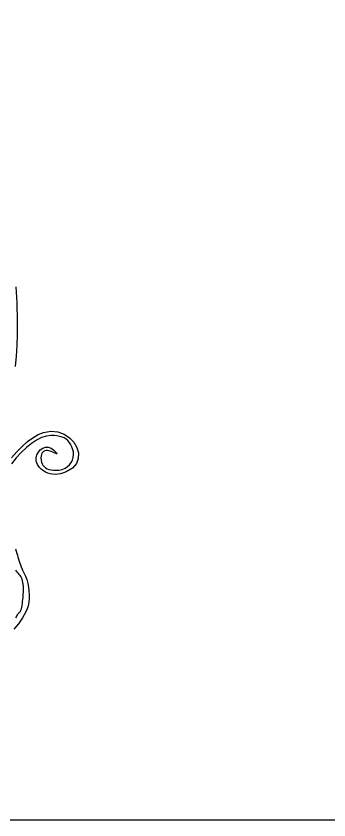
# Model space of a CAD drawing. Header units: metres. Extents: x 0 to 1200, y 0 to 600.
# Drawn here: x 183.2 to 300, y 0 to 300 of the extents above; entities that cross this region are included whole.
import ezdxf

# ---------------------------------------------------------------- set-up
doc = ezdxf.new("R2010")
doc.units = ezdxf.units.M

msp = doc.modelspace()

# ---------------------------------------------------------------- linework, layer by layer
at = {"layer": 'CUT'}
for points in [[(183.05, 198.98), (183.47, 192.93), (183.61, 185.99), (183.57, 181.26), (183.46, 177), (183.24, 173.06), (182.89, 169.28)], [(181.52, 135.13), (183.43, 137.38), (185.41, 139.42), (187.42, 141.19), (189.44, 142.66), (191.43, 143.8), (193.37, 144.57), (196.18, 145.04), (198.8, 144.79), (201.14, 143.94), (203.15, 142.62), (204.75, 140.93), (205.87, 139), (206.45, 136.95), (206.41, 134.9), (205.68, 132.96), (204.21, 131.25), (201.91, 129.89), (200.84, 129.49), (199.79, 129.21), (198.76, 129.03), (197.77, 128.97), (196.81, 129.01), (195.88, 129.16), (194.99, 129.42), (194.15, 129.79), (193.35, 130.26), (192.6, 130.84), (191.91, 131.52), (191.12, 132.68), (190.73, 133.89), (190.7, 135.09), (190.96, 136.24), (191.48, 137.28), (192.21, 138.15), (193.1, 138.79), (194.11, 139.15), (195.17, 139.17), (196.26, 138.79), (197.31, 137.96), (197.69, 137.56), (197.99, 137.24), (198.21, 136.98), (198.35, 136.8), (198.41, 136.68), (198.38, 136.63), (198.27, 136.63), (198.07, 136.7), (197.79, 136.82), (197.42, 137), (196.95, 137.22), (196.23, 137.54), (195.56, 137.74), (194.94, 137.85), (194.39, 137.85), (193.9, 137.74), (193.47, 137.54), (193.11, 137.24), (192.83, 136.84), (192.62, 136.35), (192.5, 135.77), (192.45, 135.09), (192.5, 134.29), (192.64, 133.56), (192.87, 132.91), (193.19, 132.34), (193.61, 131.84), (194.12, 131.42), (194.72, 131.08), (195.42, 130.81), (196.21, 130.63), (197.1, 130.51), (198.08, 130.47), (199.3, 130.57), (200.42, 130.84), (201.44, 131.28), (202.34, 131.86), (203.11, 132.56), (203.74, 133.38), (204.22, 134.3), (204.52, 135.28), (204.64, 136.33), (204.56, 137.43), (204.28, 138.54), (203.91, 139.46), (203.49, 140.27), (203.01, 140.98), (202.46, 141.6), (201.83, 142.12), (201.12, 142.55), (200.33, 142.89), (199.44, 143.15), (198.45, 143.33), (197.36, 143.44), (196.16, 143.47), (194.48, 143.27), (192.7, 142.69), (190.83, 141.76), (188.92, 140.5), (187, 138.95), (185.09, 137.14), (183.24, 135.1), (181.46, 132.86)], [(182.98, 101.15), (183.48, 99.47), (183.67, 98.78), (183.88, 98.06), (184.11, 97.33), (184.35, 96.59), (184.6, 95.86), (184.85, 95.15), (185.11, 94.47), (185.36, 93.83), (185.61, 93.24), (185.84, 92.71), (186.06, 92.27), (186.64, 91), (187.13, 89.67), (187.51, 88.29), (187.79, 86.87), (187.97, 85.44), (188.05, 84.02), (188.02, 82.62), (187.89, 81.26), (187.65, 79.96), (187.3, 78.74), (186.85, 77.61), (185.62, 75.37), (184.11, 73.22), (182.37, 71.19)], [(183.09, 75.47), (183.28, 75.83), (183.47, 76.18), (183.67, 76.5), (183.87, 76.79), (184.05, 77.04), (184.24, 77.25), (184.41, 77.42), (184.56, 77.54), (184.71, 77.69), (184.86, 77.96), (185, 78.34), (185.14, 78.81), (185.28, 79.37), (185.4, 80.01), (185.52, 80.71), (185.62, 81.47), (185.71, 82.27), (185.78, 83.11), (185.84, 83.97), (185.89, 85.15), (185.9, 86.2), (185.89, 87.12), (185.84, 87.94), (185.75, 88.65), (185.62, 89.29), (185.45, 89.85), (185.24, 90.35), (184.97, 90.81), (184.66, 91.23), (184.29, 91.64), (184.02, 91.92), (183.76, 92.23), (183.52, 92.54), (183.29, 92.87), (183.09, 93.2)]]:
    msp.add_lwpolyline(points, dxfattribs=at)
at = {"layer": 'SHEET_BORDER', "color": 3}
msp.add_lwpolyline([(0, 0), (1200, 0), (1200, 600), (0, 600), (0, 0)], dxfattribs=at)

doc.saveas('drawing.dxf')
